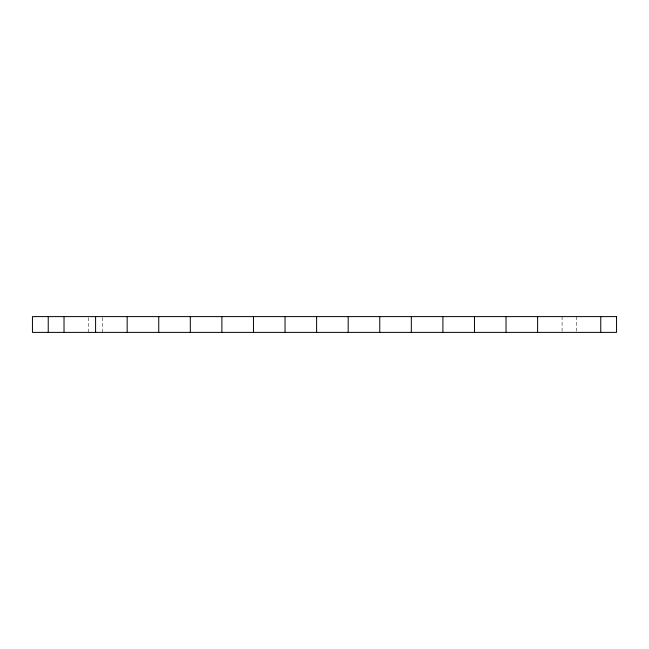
<?xml version="1.0" encoding="UTF-8"?>
<svg xmlns="http://www.w3.org/2000/svg" width="649" height="649" viewBox="0 0 649 649"><rect width="100%" height="100%" fill="white"/><g stroke="black" fill="none" stroke-linecap="round" stroke-linejoin="round"><path stroke-width="0.49" stroke-dasharray="3.25 2.43" d="M576.296 316.607L576.296 332.393M562.083 316.607L562.083 332.393M102.696 317.596L102.696 332.393M88.491 317.596L88.491 332.393"/><path stroke-width="0.97" d="M600.763 316.607L600.763 332.393M537.615 316.607L537.615 332.393M506.042 316.607L506.042 332.393M474.468 316.607L474.468 332.393M442.902 316.607L442.902 332.393M411.328 316.607L411.328 332.393M379.754 316.607L379.754 332.393M348.18 316.607L348.18 332.393M316.607 316.607L316.607 332.393M285.033 316.607L285.033 332.393M253.459 316.607L253.459 332.393M221.885 316.607L221.885 332.393M190.311 316.607L190.311 332.393M158.745 316.607L158.745 332.393M127.172 316.607L127.172 332.393M95.598 316.607L95.598 332.393M64.024 316.607L64.024 332.393M48.237 316.607L48.237 332.393M616.55 316.607L32.45 316.607L32.45 332.393L616.55 332.393L616.55 316.607"/></g></svg>
